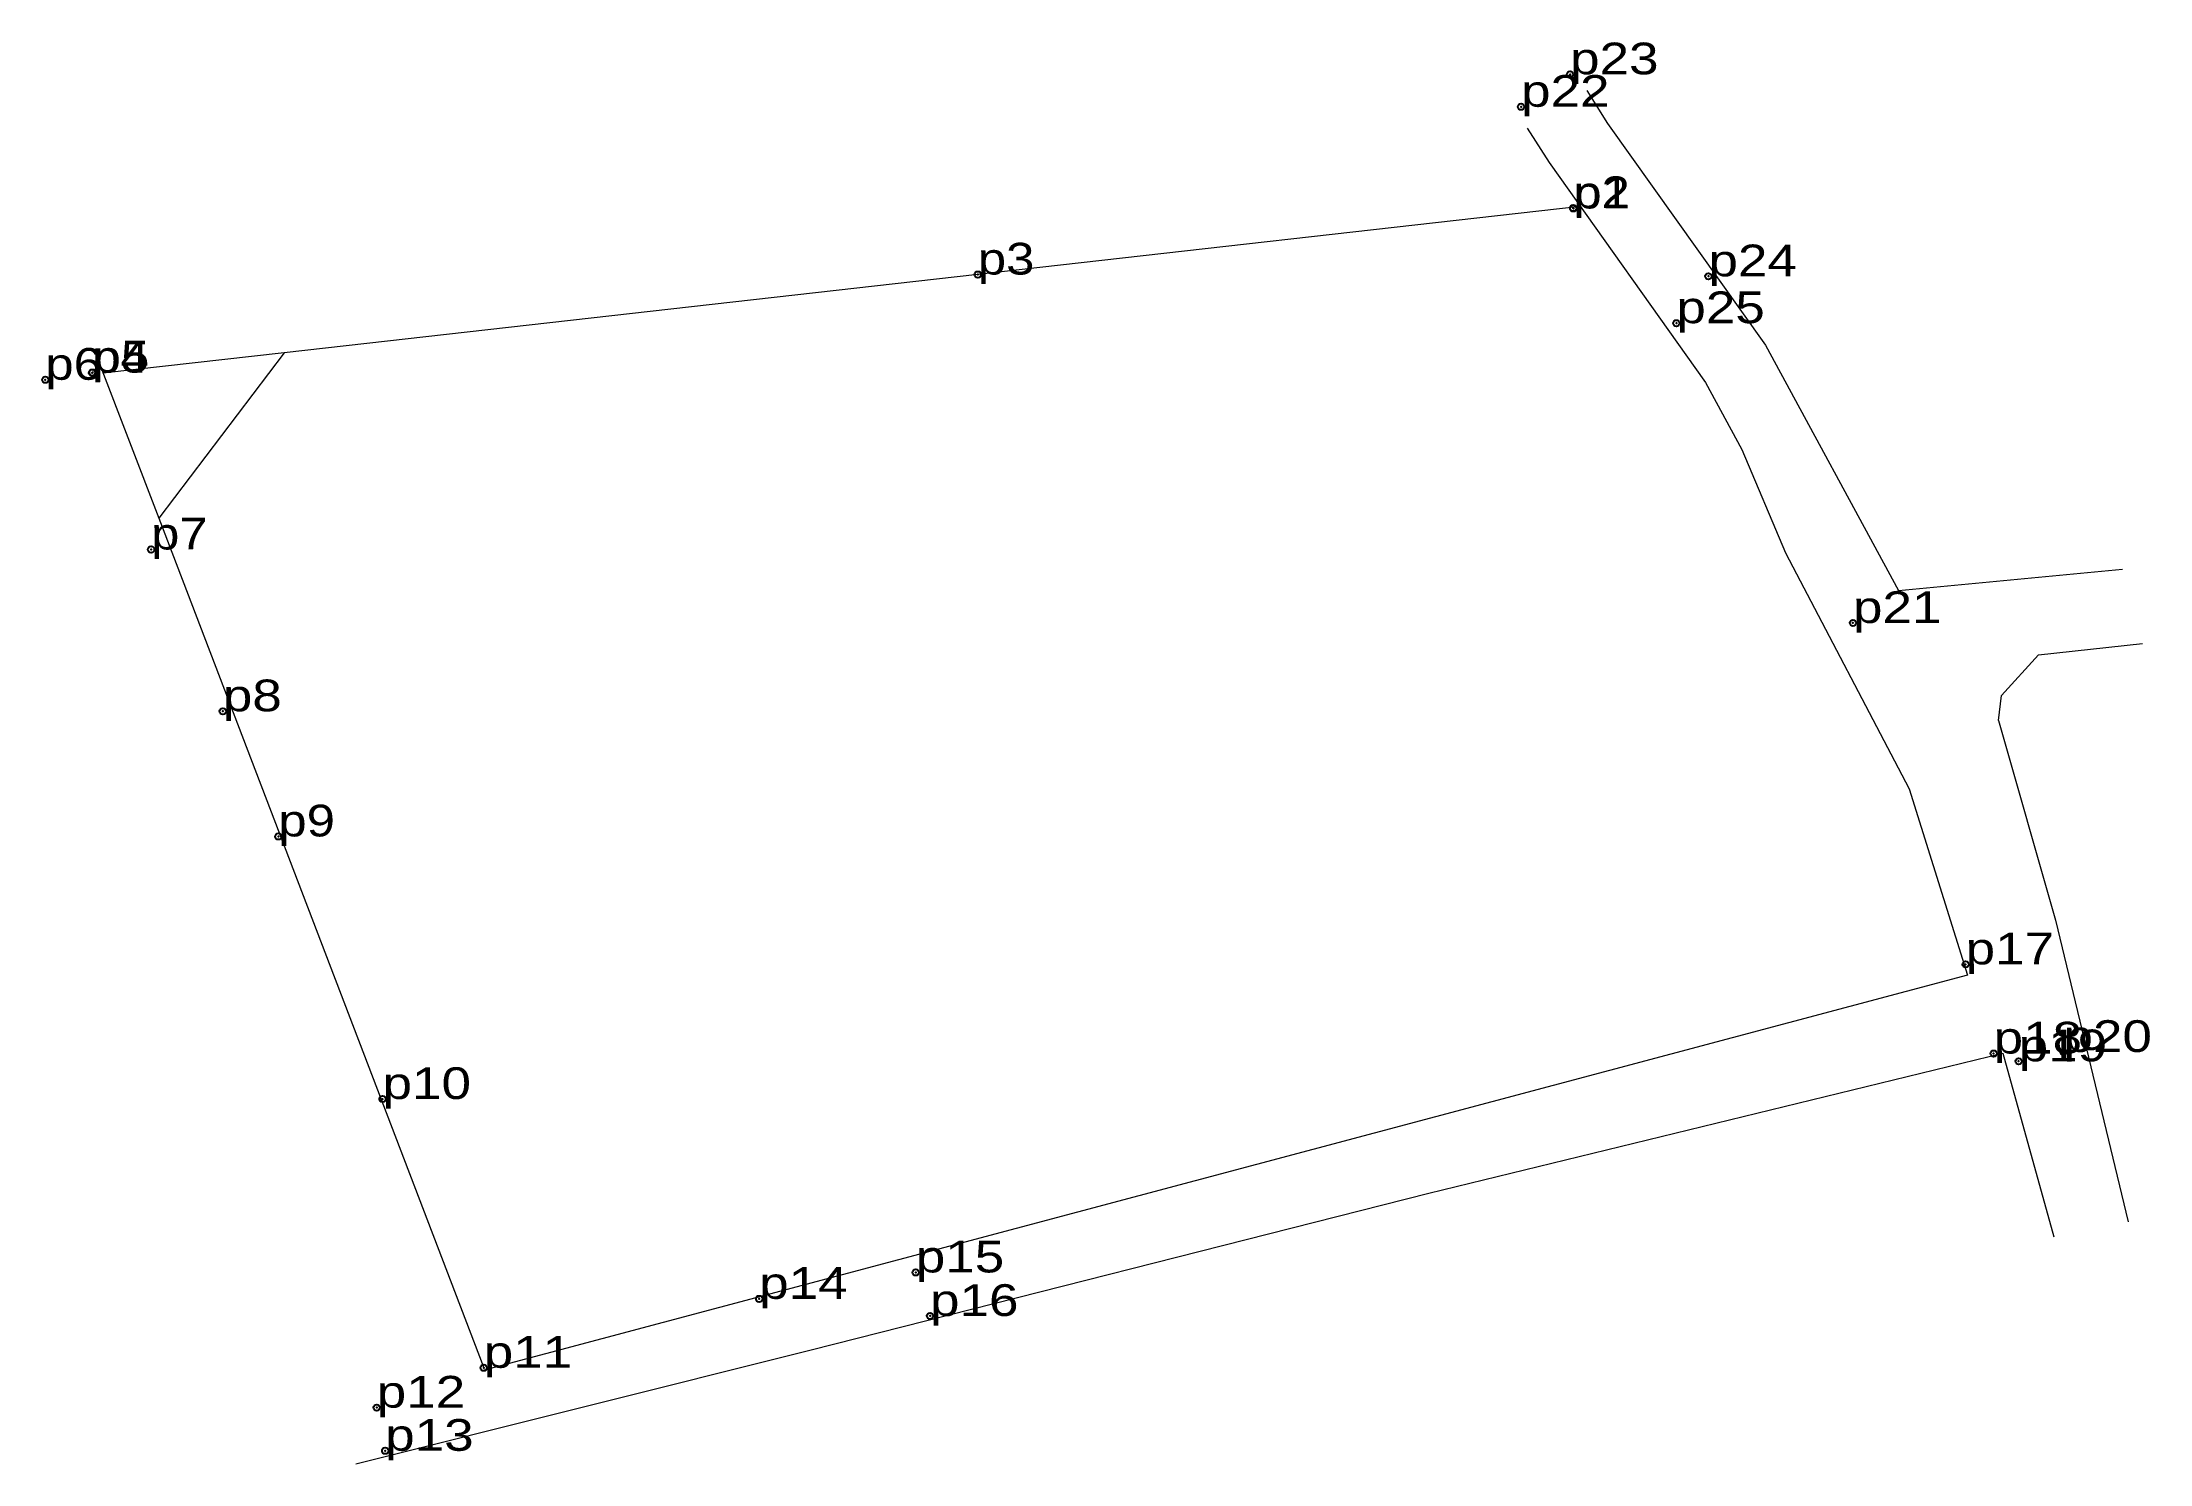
# Model space of a CAD drawing. Header units: metres. Extents: x 548851 to 553871, y 1838694 to 1839895.
# Drawn here: x 548850.7 to 548970.3, y 1838694.3 to 1838774.9 of the extents above.
import ezdxf

# ---------------------------------------------------------------- set-up
doc = ezdxf.new("R2010")
doc.units = ezdxf.units.M
doc.header["$LTSCALE"] = 0.72
doc.header["$PDMODE"] = 32
doc.header["$PDSIZE"] = 0.36
for name, color, linetype, lineweight in [('10', 7, 'Continuous', 13), ('23', 7, 'Continuous', 13), ('36', 7, 'Continuous', 13)]:
    doc.layers.add(name, color=color, linetype=linetype, lineweight=lineweight)
doc.layers.add('12', color=7, linetype='Continuous')
doc.layers.add('7', color=7, linetype='Continuous')

msp = doc.modelspace()

# ---------------------------------------------------------------- linework, layer by layer
at = {"layer": '10'}
msp.add_line((548937.96, 1838765.61), (548903.78, 1838761.74), dxfattribs=at)
for points in [[(548938.34, 1838772.18), (548939.51, 1838770.32), (548948.47, 1838757.74), (548956.01, 1838743.82), (548968.72, 1838745.02)], [(548934.95, 1838770.05), (548936.19, 1838768.09), (548945.07, 1838755.62), (548947.12, 1838751.82)], [(548903.78, 1838761.74), (548864.43, 1838757.29), (548854.17, 1838756.14)]]:
    msp.add_lwpolyline(points, dxfattribs=at)
at = {"layer": '23'}
msp.add_line((548868.49, 1838694.26), (548894.32, 1838700.73), dxfattribs=at)
for points in [[(548947.12, 1838751.82), (548949.6, 1838745.95), (548956.62, 1838732.56), (548959.92, 1838721.98), (548875.78, 1838699.58)], [(548961.68, 1838736.44), (548961.85, 1838737.86), (548963.96, 1838740.17), (548969.86, 1838740.8)], [(548961.68, 1838736.44), (548964.92, 1838725.11), (548969.05, 1838707.99)], [(548894.32, 1838700.73), (548929.37, 1838709.61), (548961.93, 1838717.56), (548964.82, 1838707.15)]]:
    msp.add_lwpolyline(points, dxfattribs=at)
at = {"layer": '36'}
msp.add_line((548864.43, 1838757.29), (548857.32, 1838747.91), dxfattribs=at)
msp.add_lwpolyline([(548854, 1838756.58), (548857.32, 1838747.91), (548875.75, 1838699.71)], dxfattribs=at)
at = {"layer": '7'}
for p in [(548937.38, 1838773.1), (548934.6, 1838771.26), (548937.56, 1838765.51), (548937.57, 1838765.49), (548903.78, 1838761.74), (548945.23, 1838761.64), (548943.41, 1838758.98), (548850.88, 1838755.77), (548853.53, 1838756.17), (548853.56, 1838756.18), (548856.88, 1838746.14), (548953.43, 1838741.97), (548860.95, 1838736.96), (548864.1, 1838729.86), (548959.82, 1838722.6), (548961.41, 1838717.54), (548965.37, 1838717.63), (548962.83, 1838717.1), (548870.01, 1838714.96), (548900.26, 1838705.12), (548891.38, 1838703.62), (548901.07, 1838702.65), (548875.75, 1838699.71), (548869.68, 1838697.45), (548870.16, 1838695)]:
    msp.add_point(p, dxfattribs=at)

# ---------------------------------------------------------------- texts
at = {"layer": '12'}
for s, width, p in [('p23', 1.25, (548937.38, 1838773.1)), ('p22', 1.25, (548934.6, 1838771.26)), ('p2', 1.2, (548937.56, 1838765.51)), ('p1', 1.2, (548937.57, 1838765.49)), ('p3', 1.2, (548903.78, 1838761.74)), ('p24', 1.25, (548945.23, 1838761.64)), ('p25', 1.25, (548943.41, 1838758.98)), ('p6', 1.2, (548850.88, 1838755.77)), ('p4', 1.2, (548853.53, 1838756.17)), ('p5', 1.2, (548853.56, 1838756.18)), ('p7', 1.2, (548856.88, 1838746.14)), ('p21', 1.25, (548953.43, 1838741.97)), ('p8', 1.25, (548860.95, 1838736.96)), ('p9', 1.2, (548864.1, 1838729.86)), ('p17', 1.25, (548959.82, 1838722.6)), ('p18', 1.25, (548961.41, 1838717.54)), ('p19', 1.25, (548962.83, 1838717.1)), ('p20', 1.25, (548965.37, 1838717.63)), ('p10', 1.25, (548870.01, 1838714.96)), ('p15', 1.25, (548900.26, 1838705.12)), ('p14', 1.25, (548891.38, 1838703.62)), ('p16', 1.25, (548901.07, 1838702.65)), ('p11', 1.25, (548875.75, 1838699.71)), ('p12', 1.25, (548869.68, 1838697.45)), ('p13', 1.25, (548870.16, 1838695))]:
    msp.add_text(s, height=1.8, dxfattribs=dict(at, width=width)).set_placement(p)

doc.saveas('drawing.dxf')
